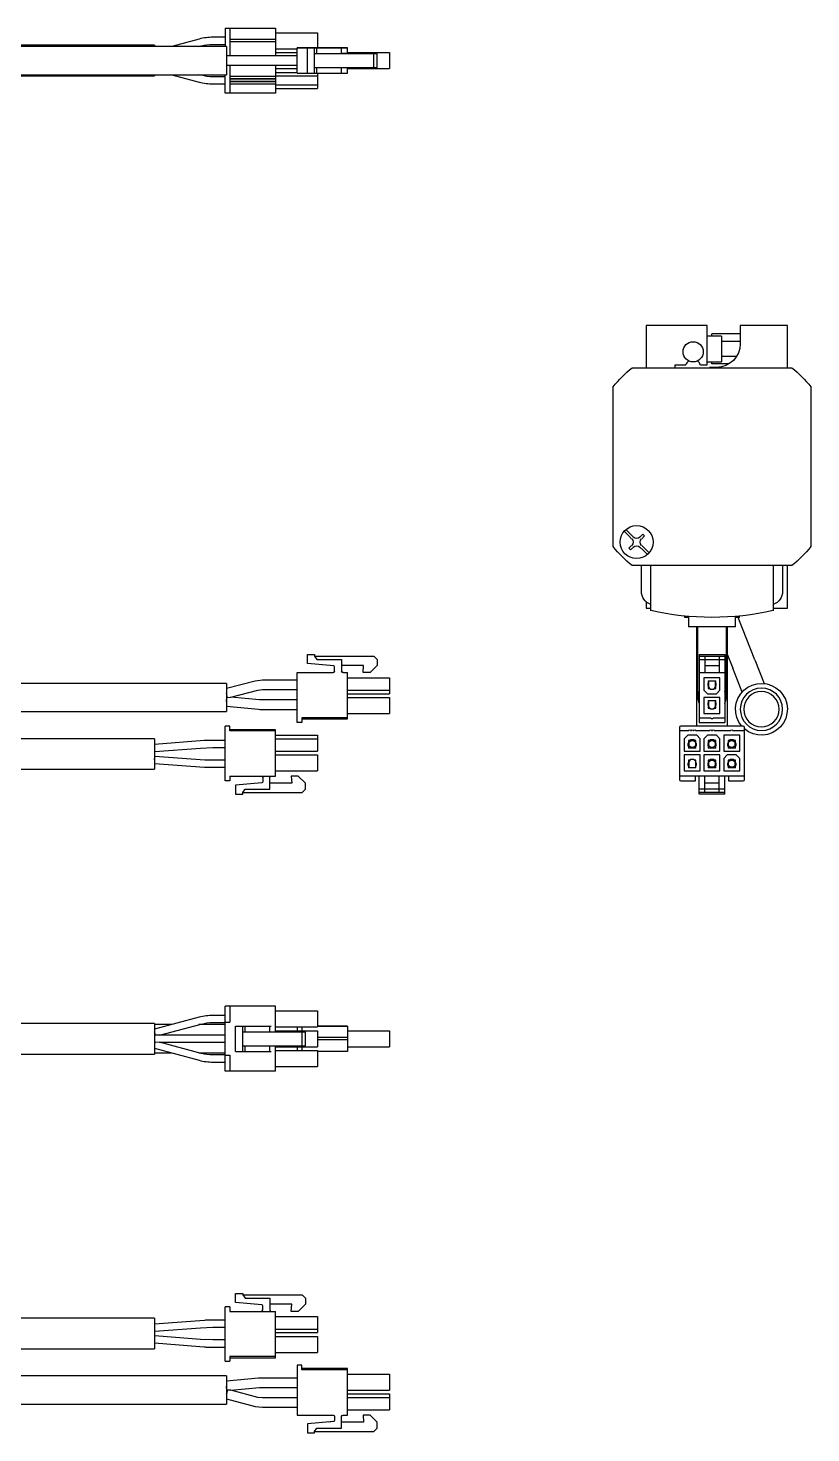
# Model space of a CAD drawing. Extents: x 0 to 458, y -8 to 392.
# Drawn here: x 291.9 to 458.2, y 79.9 to 378.2 of the extents above; entities that cross this region are included whole.
import ezdxf

# ---------------------------------------------------------------- set-up
doc = ezdxf.new("R2010")
doc.units = 0
doc.header["$LTSCALE"] = 0.5
doc.layers.add('MSM_CONTINUOUS', color=7, linetype='CONTINUOUS')

msp = doc.modelspace()

# ---------------------------------------------------------------- linework, layer by layer
at = {"layer": 'MSM_CONTINUOUS'}
for p, q in [((328.29, 375.85), (322.43, 374.28)), ((333.8, 376.23), (331.16, 376.23)), ((333.8, 378.18), (333.8, 374.28)), ((333.8, 378.18), (344.5, 378.18)), ((334.8, 378.18), (334.8, 372.28)), ((344.5, 378.18), (344.5, 372.28)), ((344.5, 377.18), (353.4, 377.18)), ((353.4, 377.18), (353.4, 373.98)), ((318.8, 374.53), (257.05, 374.53)), ((334.05, 374.28), (257.05, 374.28)), ((318.8, 374.53), (318.8, 374.28)), ((328.22, 374.28), (328.68, 374.4)), ((331.16, 374.73), (333.8, 374.73)), ((334.05, 374.28), (334.05, 368.28)), ((344.5, 375.73), (334.8, 375.73)), ((344.5, 375.23), (334.8, 375.23)), ((344.5, 373.78), (349.05, 373.78)), ((344.5, 372.98), (349.05, 372.98)), ((349.05, 373.98), (356.7, 373.98)), ((349.05, 373.98), (349.05, 373.98)), ((350.05, 373.98), (349.05, 373.98)), ((349.05, 368.58), (349.05, 373.98)), ((359.75, 373.98), (350.05, 373.98)), ((351.25, 368.58), (351.25, 373.98)), ((351.25, 373.98), (352.75, 373.98)), ((356.82, 373.98), (351.25, 373.98)), ((352.75, 368.58), (352.75, 373.98)), ((352.75, 373.98), (353.25, 373.98)), ((353.25, 373.98), (358.5, 373.98)), ((353.25, 372.78), (353.25, 373.98)), ((356.7, 373.98), (357, 373.98)), ((357, 373.98), (356.82, 373.98)), ((358.5, 373.98), (358.8, 373.98)), ((358.5, 372.78), (358.5, 373.98)), ((358.8, 373.98), (359.75, 373.98)), ((359.75, 373.98), (359.75, 373.98)), ((359.75, 372.78), (359.75, 373.98)), ((359.75, 372.98), (368.65, 372.98)), ((359.75, 372.98), (368.65, 372.98)), ((359.75, 372.98), (368.65, 372.98)), ((368.65, 372.98), (368.65, 369.58)), ((340.43, 372.28), (334.05, 372.28)), ((340.95, 372.28), (334.05, 372.28)), ((334.05, 370.28), (340.43, 370.28)), ((334.8, 370.28), (334.8, 364.38)), ((341.69, 372.28), (340.43, 372.28)), ((340.43, 370.28), (341.69, 370.28)), ((341.14, 372.28), (340.95, 372.28)), ((349.05, 372.28), (341.14, 372.28)), ((349.05, 372.28), (341.69, 372.28)), ((341.69, 370.28), (349.05, 370.28)), ((344.5, 370.28), (344.5, 364.38)), ((352.75, 372.78), (353.25, 372.78)), ((352.75, 372.78), (365.35, 372.78)), ((353.25, 372.78), (358.5, 372.78)), ((363.18, 372.78), (358.5, 372.78)), ((358.8, 372.78), (358.5, 372.78)), ((363.05, 372.78), (363.18, 372.78)), ((364.55, 372.78), (363.05, 372.78)), ((366.05, 372.78), (364.55, 372.78)), ((365.35, 369.78), (365.35, 372.78)), ((365.35, 372.78), (366.05, 372.78)), ((366.05, 369.78), (366.05, 372.78)), ((257.05, 368.28), (334.05, 368.28)), ((257.05, 368.03), (318.8, 368.03)), ((318.8, 368.28), (318.8, 368.03)), ((322.43, 368.28), (328.28, 366.71)), ((328.67, 368.16), (328.22, 368.28)), ((333.8, 367.83), (331.17, 367.83)), ((333.8, 364.38), (333.8, 368.28)), ((344.5, 367.88), (334.8, 367.88)), ((344.5, 367.38), (334.8, 367.38)), ((344.5, 367.33), (334.8, 367.33)), ((344.5, 369.58), (349.05, 369.58)), ((344.5, 368.78), (349.05, 368.78)), ((344.5, 368.03), (353.4, 368.03)), ((349.05, 368.58), (351.25, 368.58)), ((351.25, 368.58), (352.75, 368.58)), ((352.75, 369.78), (365.35, 369.78)), ((352.75, 368.58), (353.25, 368.58)), ((353.25, 368.58), (353.25, 369.78)), ((353.25, 368.58), (358.5, 368.58)), ((353.4, 368.58), (353.4, 365.38)), ((358.5, 368.58), (358.5, 369.78)), ((358.5, 368.58), (358.8, 368.58)), ((358.8, 368.58), (359.75, 368.58)), ((359.75, 368.58), (359.75, 369.78)), ((359.75, 369.58), (368.65, 369.58)), ((365.35, 369.78), (366.05, 369.78)), ((331.17, 366.33), (333.8, 366.33)), ((344.5, 364.38), (333.8, 364.38)), ((344.5, 366.83), (334.8, 366.83)), ((344.5, 366.78), (334.8, 366.78)), ((344.5, 366.28), (334.8, 366.28)), ((344.5, 366.13), (353.4, 366.13)), ((344.5, 365.38), (353.4, 365.38)), ((423.15, 315.05), (423.15, 306.05)), ((436.15, 315.05), (423.15, 315.05)), ((436.15, 306.65), (436.15, 315.05)), ((443.15, 313.23), (437.15, 313.23)), ((437.15, 312.8), (437.15, 313.23)), ((443.15, 315.05), (443.15, 311.15)), ((453.15, 315.05), (443.15, 315.05)), ((453.15, 306.05), (453.15, 315.05)), ((439.15, 312.8), (436.15, 312.8)), ((439.15, 312.8), (439.15, 307.3)), ((443.15, 311.64), (439.15, 311.64)), ((436.15, 307.3), (439.15, 307.3)), ((437.15, 306.88), (437.15, 307.3)), ((442.37, 308.46), (439.15, 308.46)), ((420.18, 306.05), (454.12, 306.05)), ((429.35, 306.65), (431.62, 306.65)), ((429.35, 306.05), (429.35, 306.65)), ((434.69, 306.65), (436.15, 306.65)), ((436.65, 306.05), (436.65, 306.15)), ((438.15, 306.15), (436.65, 306.15)), ((440.75, 306.88), (437.15, 306.88)), ((416.15, 268.08), (416.15, 302.02)), ((458.15, 302.02), (458.15, 268.08)), ((418.86, 271.7), (419.79, 270.77)), ((419.43, 270.42), (418.51, 271.34)), ((420.09, 269.76), (419.43, 270.42)), ((419.79, 270.77), (420.45, 270.11)), ((421.86, 270.11), (422.46, 270.71)), ((422.82, 270.36), (422.22, 269.76)), ((422.46, 270.71), (422.82, 270.36)), ((419.49, 267.74), (420.09, 268.34)), ((419.85, 267.39), (419.49, 267.74)), ((420.45, 267.99), (419.85, 267.39)), ((422.52, 267.33), (421.86, 267.99)), ((422.22, 268.34), (422.88, 267.68)), ((423.45, 266.41), (422.52, 267.33)), ((422.88, 267.68), (423.8, 266.76)), ((454.12, 264.05), (420.18, 264.05)), ((422.15, 258.63), (422.15, 264.05)), ((424.15, 254.48), (424.15, 264.05)), ((450.15, 264.05), (450.15, 254.48)), ((452.15, 264.05), (452.15, 258.63)), ((453.15, 255.05), (453.15, 264.05)), ((423.15, 256.4), (423.15, 255.05)), ((423.15, 255.05), (424.15, 255.05)), ((450.15, 255.05), (453.15, 255.05)), ((431.33, 253.34), (431.33, 253.05)), ((432.15, 253.05), (431.33, 253.05)), ((432.15, 253.26), (432.15, 251.05)), ((442.15, 251.05), (432.15, 251.05)), ((433.9, 229.95), (433.9, 251.05)), ((434.15, 236.05), (434.15, 251.05)), ((440.15, 251.05), (440.15, 236.05)), ((440.4, 251.05), (440.4, 229.95)), ((442.15, 251.05), (442.15, 253.26)), ((442.97, 253.05), (442.15, 253.05)), ((446.23, 244.08), (442.74, 253.05)), ((442.97, 253.05), (442.97, 253.34)), ((351.25, 243.24), (351.25, 245.15)), ((351.25, 245.15), (352.75, 245.15)), ((351.25, 245.15), (352.75, 245.15)), ((352.75, 245.15), (352.75, 244.85)), ((352.75, 244.85), (353.25, 244.15)), ((352.75, 244.85), (353.25, 244.15)), ((352.75, 244.85), (365.35, 244.85)), ((352.75, 244.85), (365.35, 244.85)), ((365.35, 244.85), (366.05, 244.15)), ((365.35, 244.85), (366.05, 244.15)), ((434.45, 245.15), (439.85, 245.15)), ((434.45, 245.15), (434.45, 230.75)), ((434.45, 244.85), (439.85, 244.85)), ((435.65, 244.85), (435.65, 242.85)), ((438.65, 244.85), (438.65, 242.85)), ((439.85, 245.15), (439.85, 230.75)), ((440.4, 245.26), (441.57, 242.27)), ((356.82, 242.75), (351.25, 243.24)), ((353.25, 244.15), (358.5, 244.15)), ((353.25, 244.15), (358.5, 244.15)), ((357, 241.65), (357, 242.55)), ((358.5, 244.15), (358.5, 241.65)), ((363.18, 242.85), (358.5, 242.85)), ((363.05, 241.35), (363.18, 242.85)), ((363.05, 241.35), (363.18, 242.85)), ((366.05, 242.85), (364.55, 241.35)), ((366.05, 244.15), (366.05, 242.85)), ((434.45, 244.15), (439.85, 244.15)), ((435.65, 242.85), (438.65, 242.85)), ((435.65, 242.85), (435.65, 241.35)), ((438.65, 242.85), (438.65, 241.35)), ((443.55, 237.21), (441.57, 242.27)), ((446.23, 244.08), (448.2, 239.02)), ((334.05, 239.05), (239.05, 239.05)), ((340.18, 239.53), (334.05, 237.93)), ((334.05, 239.05), (334.05, 233.05)), ((341.69, 239.73), (340.18, 239.53)), ((349.05, 239.73), (341.69, 239.73)), ((349.05, 241.35), (356.7, 241.35)), ((349.05, 230.75), (349.05, 241.35)), ((349.05, 241.35), (356.7, 241.35)), ((356.7, 241.35), (356.7, 241.35)), ((358.8, 241.35), (358.79, 241.35)), ((358.8, 241.35), (359.75, 241.35)), ((358.8, 241.35), (359.75, 241.35)), ((359.75, 231.5), (359.75, 241.35)), ((359.75, 240.25), (368.65, 240.25)), ((359.75, 240.25), (368.65, 240.25)), ((364.55, 241.35), (363.05, 241.35)), ((368.65, 240.25), (368.65, 237.6)), ((434.45, 241.35), (439.85, 241.35)), ((435.45, 240.25), (435.45, 237.6)), ((438.85, 240.25), (435.45, 240.25)), ((436.25, 239.1), (436.25, 238.6)), ((436.4, 239.1), (436.25, 239.1)), ((436.35, 239.6), (437.95, 239.6)), ((436.35, 239.6), (436.35, 239.1)), ((436.4, 239.6), (436.4, 238.23)), ((437.9, 238.23), (437.9, 239.6)), ((437.9, 239.1), (438.05, 239.1)), ((437.95, 239.1), (437.95, 239.6)), ((438.05, 238.6), (438.05, 239.1)), ((438.85, 237.6), (438.85, 240.25)), ((334.27, 236.06), (334.05, 236.9)), ((334.05, 235.2), (334.14, 236.2)), ((334.23, 236.19), (334.14, 236.2)), ((334.27, 236.06), (334.99, 236.11)), ((334.99, 236.11), (340.68, 237.6)), ((341.05, 235.53), (334.99, 236.11)), ((340.68, 237.6), (341.69, 237.73)), ((341.69, 237.73), (349.05, 237.73)), ((359.75, 237.6), (368.65, 237.6)), ((359.75, 236.85), (368.65, 236.85)), ((359.75, 236.05), (368.65, 236.05)), ((359.75, 236.05), (368.65, 236.05)), ((368.65, 237.6), (368.65, 236.85)), ((368.65, 236.05), (368.65, 232.65)), ((435.45, 237.6), (436.2, 236.85)), ((435.45, 236.05), (435.45, 232.65)), ((438.85, 236.05), (435.45, 236.05)), ((436.2, 236.85), (438.1, 236.85)), ((436.25, 238.6), (436.4, 238.6)), ((436.35, 238.6), (436.35, 237.95)), ((436.35, 237.95), (436.68, 237.95)), ((436.4, 238.23), (436.78, 237.85)), ((436.78, 237.85), (437.53, 237.85)), ((437.53, 237.85), (437.9, 238.23)), ((437.63, 237.95), (437.95, 237.95)), ((437.9, 238.6), (438.05, 238.6)), ((437.95, 237.95), (437.95, 238.6)), ((438.1, 236.85), (438.85, 237.6)), ((438.85, 232.65), (438.85, 236.05)), ((239.05, 233.05), (334.05, 233.05)), ((334.05, 234.2), (340.86, 233.54)), ((340.86, 233.54), (341.14, 233.53)), ((341.14, 235.53), (341.05, 235.53)), ((349.05, 235.53), (341.14, 235.53)), ((341.14, 233.53), (349.05, 233.53)), ((436.4, 234.9), (436.25, 234.9)), ((436.25, 234.9), (436.25, 234.4)), ((436.25, 234.4), (436.4, 234.4)), ((436.35, 235.4), (437.95, 235.4)), ((436.35, 235.4), (436.35, 234.9)), ((436.35, 234.4), (436.35, 233.75)), ((436.35, 233.75), (436.68, 233.75)), ((436.4, 235.4), (436.4, 234.03)), ((436.4, 234.03), (436.78, 233.65)), ((436.78, 233.65), (437.53, 233.65)), ((437.53, 233.65), (437.9, 234.03)), ((437.63, 233.75), (437.95, 233.75)), ((437.9, 234.03), (437.9, 235.4)), ((437.9, 234.9), (438.05, 234.9)), ((437.9, 234.4), (438.05, 234.4)), ((437.95, 234.9), (437.95, 235.4)), ((437.95, 233.75), (437.95, 234.4)), ((438.05, 234.4), (438.05, 234.9)), ((334.8, 229.95), (333.8, 229.95)), ((333.8, 218.35), (333.8, 229.95)), ((334.8, 228.95), (334.8, 229.95)), ((350.05, 230.75), (349.05, 230.75)), ((359.75, 231.75), (350.05, 231.75)), ((350.05, 231.75), (350.05, 230.75)), ((350.05, 231.5), (359.75, 231.5)), ((359.75, 232.65), (368.65, 232.65)), ((443.75, 229.95), (430.55, 229.95)), ((434.45, 231.75), (436.9, 231.75)), ((434.45, 230.75), (439.85, 230.75)), ((435.45, 232.65), (438.85, 232.65)), ((437.4, 231.75), (439.85, 231.75)), ((318.8, 227.3), (231.8, 227.3)), ((318.8, 227.3), (318.8, 220.8)), ((329.34, 226.89), (318.8, 226.05)), ((333.8, 226.93), (330.2, 226.93)), ((344.5, 229.2), (334.8, 229.2)), ((344.5, 228.95), (334.8, 228.95)), ((344.5, 219.35), (344.5, 229.2)), ((344.5, 228.05), (353.4, 228.05)), ((344.5, 227.3), (353.4, 227.3)), ((353.4, 228.05), (353.4, 227.3)), ((353.4, 227.3), (353.4, 224.65)), ((430.25, 229.65), (430.25, 218.65)), ((432.15, 228.95), (430.25, 228.95)), ((432, 228.05), (431.25, 227.3)), ((431.25, 227.3), (431.25, 224.65)), ((433.9, 228.05), (432, 228.05)), ((432.48, 226.95), (432.15, 226.95)), ((432.15, 226.95), (432.15, 226.3)), ((432.58, 227.05), (432.2, 226.68)), ((433.33, 227.05), (432.58, 227.05)), ((432.7, 228.95), (432.65, 228.95)), ((433.17, 226.9), (433.62, 226.76)), ((433.25, 228.95), (433.2, 228.95)), ((433.7, 226.68), (433.33, 227.05)), ((433.75, 226.95), (433.43, 226.95)), ((436.63, 228.95), (433.75, 228.95)), ((433.75, 226.3), (433.75, 226.95)), ((434.65, 227.3), (433.9, 228.05)), ((434.65, 224.65), (434.65, 227.3)), ((436.2, 228.05), (435.45, 227.3)), ((435.45, 227.3), (435.45, 224.65)), ((438.1, 228.05), (436.2, 228.05)), ((436.68, 226.95), (436.35, 226.95)), ((436.35, 226.95), (436.35, 226.3)), ((436.78, 227.05), (436.4, 226.68)), ((437.53, 227.05), (436.78, 227.05)), ((437.18, 228.95), (437.13, 228.95)), ((437.9, 226.68), (437.53, 227.05)), ((437.95, 226.95), (437.63, 226.95)), ((441.1, 228.95), (437.68, 228.95)), ((437.95, 226.3), (437.95, 226.95)), ((438.85, 227.3), (438.1, 228.05)), ((438.85, 224.65), (438.85, 227.3)), ((443.05, 228.05), (439.65, 228.05)), ((439.65, 228.05), (439.65, 224.65)), ((440.88, 226.95), (440.55, 226.95)), ((440.55, 226.95), (440.55, 226.3)), ((440.98, 227.05), (440.6, 226.68)), ((440.79, 226.79), (440.69, 226.76)), ((440.79, 226.79), (441.14, 226.9)), ((441.73, 227.05), (440.98, 227.05)), ((444.05, 228.95), (441.6, 228.95)), ((442.1, 226.68), (441.73, 227.05)), ((442.15, 226.95), (441.83, 226.95)), ((442.15, 226.3), (442.15, 226.95)), ((443.05, 224.65), (443.05, 228.05)), ((444.05, 218.65), (444.05, 229.65)), ((318.86, 224.55), (328.54, 225.32)), ((328.54, 225.32), (331.17, 225.43)), ((331.17, 225.43), (333.8, 225.43)), ((344.5, 224.65), (353.4, 224.65)), ((344.5, 223.85), (353.4, 223.85)), ((353.4, 223.85), (353.4, 220.45)), ((431.25, 224.65), (434.65, 224.65)), ((431.25, 223.85), (431.25, 220.45)), ((434.65, 223.85), (431.25, 223.85)), ((432.2, 226.3), (432.05, 226.3)), ((432.05, 226.3), (432.05, 225.8)), ((432.05, 225.8), (432.2, 225.8)), ((432.15, 225.8), (432.15, 225.3)), ((433.75, 225.3), (432.15, 225.3)), ((432.2, 226.68), (432.2, 225.3)), ((433.27, 225.3), (432.74, 225.46)), ((433.7, 225.3), (433.7, 226.68)), ((433.85, 226.3), (433.7, 226.3)), ((433.85, 225.8), (433.7, 225.8)), ((433.75, 225.3), (433.75, 225.8)), ((433.85, 225.8), (433.85, 226.3)), ((434.65, 220.45), (434.65, 223.85)), ((435.45, 224.65), (438.85, 224.65)), ((435.45, 223.85), (435.45, 220.45)), ((438.85, 223.85), (435.45, 223.85)), ((436.4, 226.3), (436.25, 226.3)), ((436.25, 226.3), (436.25, 225.8)), ((436.25, 225.8), (436.4, 225.8)), ((436.35, 225.8), (436.35, 225.3)), ((437.95, 225.3), (436.35, 225.3)), ((436.4, 226.68), (436.4, 225.3)), ((436.41, 225.3), (436.4, 225.38)), ((437.9, 225.3), (437.9, 226.68)), ((438.05, 226.3), (437.9, 226.3)), ((438.05, 225.8), (437.9, 225.8)), ((437.9, 225.3), (437.9, 225.38)), ((437.95, 225.3), (437.95, 225.8)), ((438.05, 225.8), (438.05, 226.3)), ((438.85, 220.45), (438.85, 223.85)), ((439.65, 224.65), (443.05, 224.65)), ((440.4, 223.85), (439.65, 223.1)), ((442.3, 223.85), (440.4, 223.85)), ((440.6, 226.3), (440.45, 226.3)), ((440.45, 226.3), (440.45, 225.8)), ((440.45, 225.8), (440.6, 225.8)), ((440.55, 225.8), (440.55, 225.3)), ((442.15, 225.3), (440.55, 225.3)), ((440.6, 226.68), (440.6, 225.3)), ((441.04, 225.3), (441.21, 225.35)), ((441.57, 225.46), (441.21, 225.35)), ((442.1, 225.3), (442.1, 226.68)), ((442.25, 226.3), (442.1, 226.3)), ((442.25, 225.8), (442.1, 225.8)), ((442.15, 225.3), (442.15, 225.8)), ((442.25, 225.8), (442.25, 226.3)), ((443.05, 223.1), (442.3, 223.85)), ((231.8, 220.8), (318.8, 220.8)), ((318.8, 222.8), (318.85, 223.55)), ((318.8, 222.05), (329.37, 221.26)), ((329.48, 222.75), (318.85, 223.55)), ((333.8, 222.73), (330.17, 222.73)), ((330.17, 221.23), (333.8, 221.23)), ((432.2, 222.1), (432.05, 222.1)), ((432.05, 222.1), (432.05, 221.6)), ((432.05, 221.6), (432.2, 221.6)), ((432.48, 222.75), (432.15, 222.75)), ((432.15, 222.75), (432.15, 222.1)), ((432.15, 221.6), (432.15, 221.1)), ((433.75, 221.1), (432.15, 221.1)), ((432.58, 222.85), (432.2, 222.48)), ((432.2, 222.48), (432.2, 221.1)), ((433.33, 222.85), (432.58, 222.85)), ((433.7, 222.48), (433.33, 222.85)), ((433.75, 222.75), (433.43, 222.75)), ((433.7, 221.1), (433.7, 222.48)), ((433.85, 222.1), (433.7, 222.1)), ((433.85, 221.6), (433.7, 221.6)), ((433.75, 222.1), (433.75, 222.75)), ((433.75, 221.1), (433.75, 221.6)), ((433.85, 221.6), (433.85, 222.1)), ((436.4, 222.1), (436.25, 222.1)), ((436.25, 222.1), (436.25, 221.6)), ((436.25, 221.6), (436.4, 221.6)), ((436.68, 222.75), (436.35, 222.75)), ((436.35, 222.75), (436.35, 222.1)), ((436.35, 221.6), (436.35, 221.1)), ((437.95, 221.1), (436.35, 221.1)), ((436.78, 222.85), (436.4, 222.48)), ((436.4, 222.48), (436.4, 221.1)), ((437.53, 222.85), (436.78, 222.85)), ((437.9, 222.48), (437.53, 222.85)), ((437.95, 222.75), (437.63, 222.75)), ((437.9, 221.1), (437.9, 222.48)), ((438.05, 222.1), (437.9, 222.1)), ((438.05, 221.6), (437.9, 221.6)), ((437.95, 222.1), (437.95, 222.75)), ((437.95, 221.1), (437.95, 221.6)), ((438.05, 221.6), (438.05, 222.1)), ((439.65, 223.1), (439.65, 220.45)), ((440.6, 222.1), (440.45, 222.1)), ((440.45, 222.1), (440.45, 221.6)), ((440.45, 221.6), (440.6, 221.6)), ((440.88, 222.75), (440.55, 222.75)), ((440.55, 222.75), (440.55, 222.1)), ((440.55, 221.6), (440.55, 221.1)), ((442.15, 221.1), (440.55, 221.1)), ((440.98, 222.85), (440.6, 222.48)), ((440.6, 222.48), (440.6, 221.1)), ((440.6, 221.41), (441.15, 221.25)), ((441.73, 222.85), (440.98, 222.85)), ((441.56, 222.7), (441.01, 222.85)), ((442.1, 222.48), (441.73, 222.85)), ((442.15, 222.75), (441.83, 222.75)), ((442.1, 221.1), (442.1, 222.48)), ((442.25, 222.1), (442.1, 222.1)), ((442.25, 221.6), (442.1, 221.6)), ((442.15, 222.1), (442.15, 222.75)), ((442.15, 221.1), (442.15, 221.6)), ((442.25, 221.6), (442.25, 222.1)), ((443.05, 220.45), (443.05, 223.1)), ((334.8, 218.35), (333.8, 218.35)), ((334.8, 219.35), (344.5, 219.35)), ((334.8, 219.35), (334.8, 218.35)), ((341.57, 217.95), (336, 217.46)), ((341.75, 219.05), (341.75, 218.15)), ((343.25, 216.55), (343.25, 219.05)), ((347.93, 217.85), (343.25, 217.85)), ((344.5, 220.45), (353.4, 220.45)), ((347.8, 219.35), (347.93, 217.85)), ((349.3, 219.35), (347.8, 219.35)), ((350.8, 217.85), (349.3, 219.35)), ((350.8, 216.55), (350.8, 217.85)), ((444.05, 219.35), (430.25, 219.35)), ((430.55, 218.35), (433.65, 218.35)), ((431.25, 220.45), (434.65, 220.45)), ((433.65, 218.35), (433.65, 219.35)), ((434.45, 215.55), (434.45, 219.35)), ((435.45, 220.45), (438.85, 220.45)), ((435.65, 217.85), (435.65, 219.35)), ((438.65, 217.85), (435.65, 217.85)), ((435.65, 215.85), (435.65, 217.85)), ((438.65, 217.85), (438.65, 219.35)), ((438.65, 215.85), (438.65, 217.85)), ((439.65, 220.45), (443.05, 220.45)), ((439.85, 215.55), (439.85, 219.35)), ((440.65, 219.35), (440.65, 218.35)), ((440.65, 218.35), (443.75, 218.35)), ((336, 217.46), (336, 215.55)), ((336, 215.55), (337.5, 215.55)), ((337.5, 215.85), (338, 216.55)), ((337.5, 215.55), (337.5, 215.85)), ((337.5, 215.85), (350.1, 215.85)), ((338, 216.55), (343.25, 216.55)), ((350.1, 215.85), (350.8, 216.55)), ((439.85, 216.55), (434.45, 216.55)), ((439.85, 215.85), (434.45, 215.85)), ((439.85, 215.55), (434.45, 215.55)), ((344.5, 170.49), (333.8, 170.49)), ((333.8, 156.69), (333.8, 170.49)), ((334.8, 170.49), (334.8, 167.09)), ((344.5, 165.09), (344.5, 170.49)), ((328.28, 168.16), (318.8, 165.62)), ((333.8, 168.54), (331.17, 168.54)), ((331.17, 167.04), (333.8, 167.04)), ((333.8, 167.09), (334.8, 167.09)), ((344.5, 169.49), (353.4, 169.49)), ((353.4, 169.49), (353.4, 166.09)), ((318.8, 166.84), (218.8, 166.84)), ((318.8, 166.84), (318.8, 160.34)), ((322.43, 166.59), (318.8, 166.59)), ((333.8, 164.34), (318.8, 164.34)), ((319.83, 164.34), (328.67, 166.71)), ((333.8, 166.59), (328.22, 166.59)), ((336, 160.89), (336, 166.29)), ((336, 166.29), (337.5, 166.29)), ((337.5, 160.89), (337.5, 166.29)), ((337.5, 166.29), (338, 166.29)), ((337.5, 165.09), (350.1, 165.09)), ((338, 165.09), (338, 166.29)), ((338, 166.29), (343.55, 166.29)), ((343.25, 165.09), (343.25, 166.29)), ((344.5, 166.09), (353.4, 166.09)), ((344.5, 165.29), (353.4, 165.29)), ((349.05, 166.09), (349.05, 165.29)), ((350.05, 166.09), (350.05, 165.29)), ((350.1, 162.09), (350.1, 165.09)), ((350.1, 165.09), (350.8, 165.09)), ((350.8, 162.09), (350.8, 165.09)), ((353.4, 166.29), (356.7, 166.29)), ((356.82, 166.29), (353.4, 166.29)), ((353.4, 166.29), (358.5, 166.29)), ((359.75, 166.29), (353.4, 166.29)), ((353.4, 165.29), (353.4, 161.89)), ((356.7, 166.29), (357, 166.29)), ((357, 166.29), (356.82, 166.29)), ((358.5, 166.29), (358.8, 166.29)), ((358.8, 166.29), (359.75, 166.29)), ((359.75, 166.29), (359.75, 166.29)), ((359.75, 166.29), (359.75, 160.89)), ((359.75, 165.29), (368.65, 165.29)), ((359.75, 165.29), (368.65, 165.29)), ((359.75, 165.29), (368.65, 165.29)), ((368.65, 165.29), (368.65, 161.89)), ((318.8, 162.84), (318.89, 162.84)), ((318.8, 161.57), (328.29, 159.02)), ((318.93, 162.96), (319.83, 162.84)), ((319.83, 162.84), (333.8, 162.84)), ((328.68, 160.47), (319.83, 162.84)), ((337.5, 162.09), (350.1, 162.09)), ((338, 160.89), (338, 162.09)), ((343.25, 160.89), (343.25, 162.09)), ((344.5, 156.69), (344.5, 162.09)), ((344.5, 161.89), (353.4, 161.89)), ((344.5, 161.09), (353.4, 161.09)), ((349.05, 161.89), (349.05, 161.09)), ((350.05, 161.89), (350.05, 161.09)), ((350.1, 162.09), (350.8, 162.09)), ((359.75, 163.84), (353.4, 163.84)), ((359.75, 163.34), (353.4, 163.34)), ((353.4, 161.09), (353.4, 157.69)), ((359.75, 161.89), (368.65, 161.89)), ((218.8, 160.34), (318.8, 160.34)), ((318.8, 160.59), (322.43, 160.59)), ((328.22, 160.59), (333.8, 160.59)), ((333.8, 160.14), (331.16, 160.14)), ((331.16, 158.64), (333.8, 158.64)), ((333.8, 160.09), (334.8, 160.09)), ((334.8, 160.09), (334.8, 156.69)), ((336, 160.89), (337.5, 160.89)), ((337.5, 160.89), (338, 160.89)), ((338, 160.89), (343.55, 160.89)), ((359.75, 160.89), (353.4, 160.89)), ((344.5, 156.69), (333.8, 156.69)), ((344.5, 157.69), (353.4, 157.69)), ((336, 107.59), (336, 109.5)), ((336, 109.5), (337.5, 109.5)), ((341.57, 107.1), (336, 107.59)), ((337.5, 109.5), (337.5, 109.2)), ((337.5, 109.2), (338, 108.5)), ((337.5, 109.2), (350.1, 109.2)), ((338, 108.5), (343.25, 108.5)), ((343.25, 108.5), (343.25, 106)), ((350.1, 109.2), (350.8, 108.5)), ((350.8, 108.5), (350.8, 107.2)), ((334.8, 106.7), (333.8, 106.7)), ((333.8, 95.1), (333.8, 106.7)), ((334.8, 106.7), (334.8, 105.7)), ((334.8, 105.7), (344.5, 105.7)), ((341.75, 106), (341.75, 106.9)), ((347.93, 107.2), (343.25, 107.2)), ((344.5, 95.85), (344.5, 105.7)), ((344.5, 104.6), (353.4, 104.6)), ((347.8, 105.7), (347.93, 107.2)), ((349.3, 105.7), (347.8, 105.7)), ((350.8, 107.2), (349.3, 105.7)), ((353.4, 104.6), (353.4, 101.95)), ((318.8, 104.25), (231.8, 104.25)), ((318.8, 104.25), (318.8, 97.75)), ((328.43, 103.72), (318.8, 103)), ((318.85, 101.5), (318.8, 101.53)), ((318.85, 101.5), (328.54, 102.23)), ((329.37, 103.79), (328.43, 103.72)), ((328.54, 102.23), (331.16, 102.33)), ((333.8, 103.83), (330.17, 103.83)), ((331.16, 102.33), (333.8, 102.33)), ((344.5, 101.95), (353.4, 101.95)), ((353.4, 101.95), (353.4, 101.2)), ((318.8, 99), (328.42, 98.23)), ((328.54, 99.73), (318.86, 100.5)), ((331.17, 99.63), (328.54, 99.73)), ((333.8, 99.63), (331.17, 99.63)), ((344.5, 101.2), (353.4, 101.2)), ((344.5, 100.4), (353.4, 100.4)), ((353.4, 100.4), (353.4, 97)), ((231.8, 97.75), (318.8, 97.75)), ((328.42, 98.23), (329.34, 98.16)), ((330.2, 98.13), (333.8, 98.13)), ((344.5, 96.1), (334.8, 96.1)), ((334.8, 96.1), (334.8, 95.1)), ((334.8, 95.85), (344.5, 95.85)), ((344.5, 97), (353.4, 97)), ((333.8, 95.1), (334.8, 95.1)), ((350.05, 94.3), (349.05, 94.3)), ((350.05, 94.3), (349.05, 94.3)), ((349.05, 94.3), (349.05, 83.7)), ((350.05, 93.3), (350.05, 94.3)), ((359.75, 93.55), (350.05, 93.55)), ((359.75, 93.3), (350.05, 93.3)), ((359.75, 93.3), (350.05, 93.3)), ((359.75, 93.3), (359.75, 93.55)), ((359.75, 83.7), (359.75, 93.3)), ((334.05, 92), (287.35, 92)), ((334.05, 92), (334.05, 86)), ((340.86, 91.51), (334.05, 90.85)), ((334.14, 88.85), (334.05, 89.85)), ((334.99, 88.94), (341.05, 89.52)), ((341.14, 91.53), (340.86, 91.51)), ((341.05, 89.52), (341.14, 89.53)), ((349.05, 91.53), (341.14, 91.53)), ((341.14, 89.53), (349.05, 89.53)), ((359.75, 92.4), (368.65, 92.4)), ((359.75, 92.4), (368.65, 92.4)), ((368.65, 92.4), (368.65, 89)), ((334.05, 88.15), (334.27, 88.99)), ((334.23, 88.86), (334.05, 88.15)), ((334.05, 87.12), (340.18, 85.52)), ((334.14, 88.85), (334.23, 88.86)), ((334.23, 88.86), (334.27, 88.99)), ((334.27, 88.99), (334.23, 88.86)), ((334.99, 88.94), (334.27, 88.99)), ((340.68, 87.45), (334.99, 88.94)), ((341.69, 87.33), (340.68, 87.45)), ((349.05, 87.33), (341.69, 87.33)), ((359.75, 89), (368.65, 89)), ((359.75, 88.2), (368.65, 88.2)), ((359.75, 88.2), (368.65, 88.2)), ((359.75, 87.45), (368.65, 87.45)), ((368.65, 88.2), (368.65, 87.45)), ((368.65, 87.45), (368.65, 84.8)), ((281.85, 86), (334.05, 86)), ((340.18, 85.52), (341.69, 85.33)), ((341.69, 85.33), (349.05, 85.33)), ((349.05, 83.7), (356.7, 83.7)), ((358.8, 83.7), (359.75, 83.7)), ((359.75, 84.8), (368.65, 84.8)), ((364.55, 83.7), (363.05, 83.7)), ((364.55, 83.7), (363.05, 83.7)), ((363.05, 83.7), (363.18, 82.2)), ((366.05, 82.2), (364.55, 83.7)), ((366.05, 82.2), (364.55, 83.7)), ((356.82, 82.3), (351.25, 81.81)), ((356.82, 82.3), (351.25, 81.81)), ((351.25, 81.81), (351.25, 79.9)), ((352.75, 80.2), (353.25, 80.9)), ((353.25, 80.9), (358.5, 80.9)), ((356.82, 82.3), (355.66, 82.2)), ((356.82, 82.3), (355.66, 82.2)), ((355.66, 82.2), (355.66, 82.2)), ((357, 83.4), (357, 82.5)), ((358.5, 80.9), (358.5, 83.4)), ((363.18, 82.2), (358.5, 82.2)), ((363.18, 82.2), (358.5, 82.2)), ((365.35, 80.2), (366.05, 80.9)), ((366.05, 80.9), (366.05, 82.2)), ((351.25, 79.9), (352.75, 79.9)), ((352.75, 79.9), (352.75, 80.2)), ((352.75, 80.2), (365.35, 80.2))]:
    msp.add_line(p, q, dxfattribs=at)
for centre, radius in [((433.15, 309.45), 2.15), ((421.15, 269.05), 3.5), ((432.95, 226.18), 0.75), ((437.15, 226.18), 0.75), ((441.35, 226.18), 0.75), ((437.15, 221.98), 0.75), ((441.35, 221.98), 0.75)]:
    msp.add_circle(centre, radius, dxfattribs=at)
at = {"layer": 'MSM_CONTINUOUS', "extrusion": (0, 0, -1)}
for radius in [4.5, 3.75]:
    msp.add_circle((-447.65, 233.55), radius, dxfattribs=at)
at = {"layer": 'MSM_CONTINUOUS'}
for centre, radius, start, end in [((331.17, 365.08), 11.15, 89.9911, 105.0006), ((331.17, 377.49), 11.15, 255.0015, 270.0068), ((433.15, 306.25), 1.59, 126.779, 165.406), ((433.15, 306.25), 1.59, 14.594, 53.221), ((356.7, 241.65), 0.3, 270, 360), ((356.8, 242.55), 0.2, 360, 85), ((358.8, 241.65), 0.3, 180, 270), ((358.8, 241.65), 0.3, 180, 270), ((437.15, 236.05), 3, 154.1588, 205.8426), ((437.15, 236.05), 3, 334.1588, 25.8426), ((430.55, 229.65), 0.3, 90, 180), ((443.75, 229.65), 0.3, 0, 90), ((330.2, 216.18), 10.75, 90, 94.548), ((318.86, 224.63), 0.0773, 219.0479, 269.5838), ((330.17, 231.98), 10.75, 265.7108, 270), ((430.55, 218.65), 0.3, 180, 270), ((443.75, 218.65), 0.3, 270, 0), ((331.17, 157.39), 11.15, 89.9911, 105.0006), ((310.67, 162.67), 8.47, 11.3963, 16.3691), ((324.96, 166.41), 6.42, 196.122, 198.806), ((323.42, 161.27), 4.79, 159.3932, 164.5796), ((331.16, 169.75), 11.11, 255, 270.006), ((341.45, 106), 0.3, 270, 0), ((341.55, 106.9), 0.2, 0, 85), ((343.55, 106), 0.3, 180, 270), ((330.17, 93.08), 10.75, 90, 94.2892), ((318.86, 100.42), 0.0773, 90.4162, 140.9521), ((330.2, 108.88), 10.75, 265.452, 270), ((356.8, 82.5), 0.2, 275, 0), ((356.8, 82.5), 0.2, 275, 0)]:
    msp.add_arc(centre, radius, start, end, dxfattribs=at)
at = {"layer": 'MSM_CONTINUOUS', "extrusion": (0, 0, -1)}
for centre, radius, start, end in [((-331.17, 365.08), 9.65, 75.0035, 90.008), ((-331.17, 377.48), 9.65, 269.9899, 284.9986), ((-438.15, 311.15), 5, 180, 270), ((-437.15, 285.05), 27, 38.9424, 51.0576), ((-437.15, 285.05), 27, 128.9424, 141.0576), ((-419.39, 269.05), 1, 135, 225), ((-421.15, 270.82), 1, 225, 315), ((-422.92, 269.05), 1, 315, 45), ((-437.15, 285.05), 27, 308.9424, 321.0576), ((-421.15, 267.28), 1, 45, 135), ((-437.15, 285.05), 27, 218.9424, 231.0576), ((-425.15, 258.63), 3, 289.4712, 360), ((-449.15, 258.63), 3, 180, 250.5288), ((-437.15, 313.06), 60, 257.4867, 282.5133), ((-356.7, 241.65), 0.3, 180, 270), ((-356.7, 241.65), 0.3, 180, 270), ((-358.8, 241.65), 0.3, 270, 0), ((-358.8, 241.65), 0.3, 270, 0), ((-437.15, 238.73), 1, 41.4089, 61.0443), ((-437.15, 238.73), 1, 118.9543, 138.5897), ((-447.65, 233.55), 5.5, 319.1148, 310.8852), ((-437.15, 234.53), 1, 41.4089, 61.0443), ((-437.15, 234.53), 1, 118.9543, 138.5897), ((-437.15, 231.75), 0.25, 179.9993, 359.9993), ((-432.4, 228.95), 0.25, 360, 180), ((-432.95, 228.95), 0.25, 360, 180), ((-433.5, 228.95), 0.25, 360, 180), ((-436.88, 228.95), 0.25, 360, 180), ((-437.43, 228.95), 0.25, 360, 180), ((-441.35, 228.95), 0.25, 360, 180), ((-330.17, 231.98), 9.25, 270, 274.2892), ((-341.45, 219.05), 0.3, 90, 180), ((-341.55, 218.15), 0.2, 180, 265), ((-343.55, 219.05), 0.3, 0, 90), ((-331.17, 157.39), 9.65, 75.0035, 90.008), ((-331.16, 169.75), 9.61, 269.9909, 285.0002), ((-356.7, 83.4), 0.3, 90, 180), ((-358.8, 83.4), 0.3, 360, 90), ((-356.8, 82.5), 0.2, 180, 265), ((-356.8, 82.5), 0.2, 180, 265)]:
    msp.add_arc(centre, radius, start, end, dxfattribs=at)

doc.saveas('drawing.dxf')
